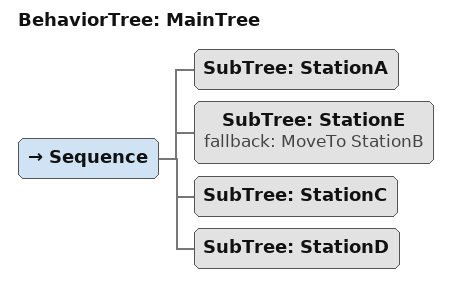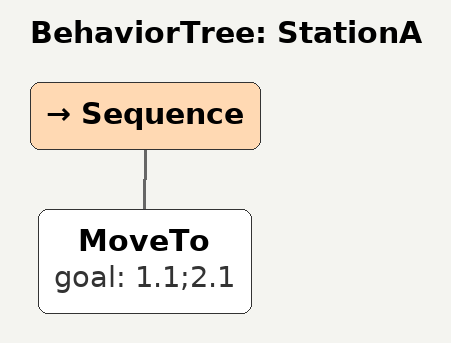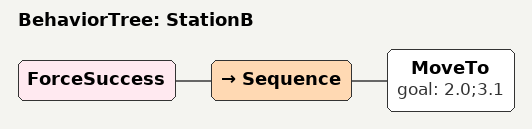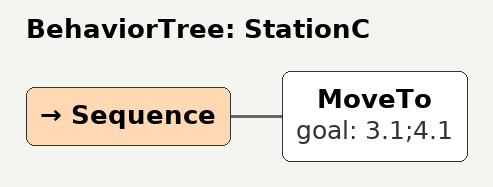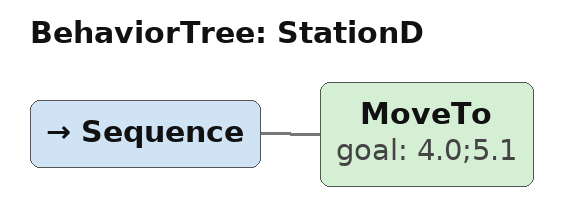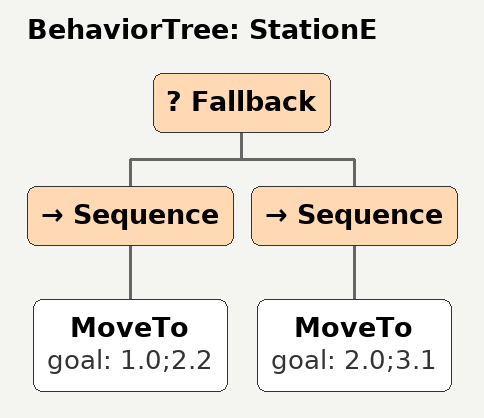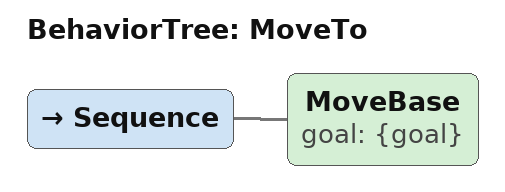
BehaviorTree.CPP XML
<root main_tree_to_execute="MainTree">
    <BehaviorTree ID="MainTree">
        <Sequence>
           ; Visit Stations in sequence
            <SubTree ID="StationA" />
            <SubTree ID="StationE" fallback="MoveTo StationB" />
            <SubTree ID="StationC" />
            <SubTree ID="StationD" />
        </Sequence>
    </BehaviorTree>

    <BehaviorTree ID="StationA">
        <Sequence>
            <MoveTo goal="1.1;2.1" />
        </Sequence>
    </BehaviorTree>

    <BehaviorTree ID="StationB">
        <ForceSuccess>
            <Sequence>
                <MoveTo goal="2.0;3.1" />
            </Sequence>
        </ForceSuccess>
    </BehaviorTree>

    <BehaviorTree ID="StationC">
        <Sequence>
            <MoveTo goal="3.1;4.1" />
        </Sequence>
    </BehaviorTree>

    <BehaviorTree ID="StationD">
        <Sequence>
            <MoveTo goal="4.0;5.1" />
        </Sequence>
    </BehaviorTree>

    <BehaviorTree ID="StationE">
        <Fallback>
            <Sequence>
                <MoveTo goal="1.0;2.2" />
            </Sequence>
            <Sequence>
                <MoveTo goal="2.0;3.1" />
            </Sequence>
        </Fallback>
    </BehaviorTree>

    <BehaviorTree ID="MoveTo">
        <Sequence>
            <MoveBase goal="{goal}" />
        </Sequence>
    </BehaviorTree>
</root>
